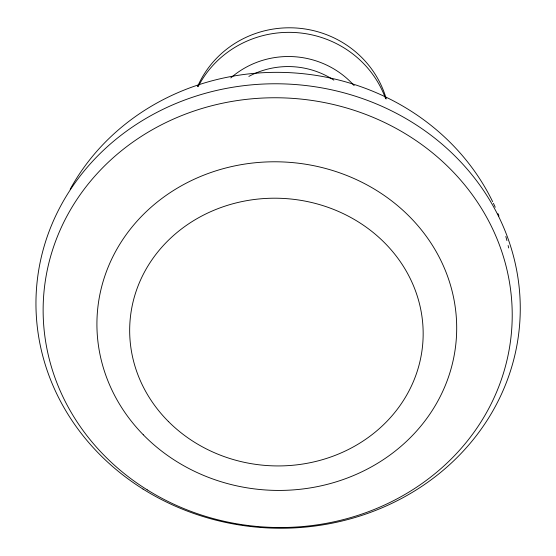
<?xml version="1.0" encoding="UTF-8"?>
<svg xmlns="http://www.w3.org/2000/svg" width="556" height="556" viewBox="0 0 556 556"><rect width="100%" height="100%" fill="white"/><g stroke="black" fill="none" stroke-linecap="round" stroke-linejoin="round"><path stroke-width="0.83" d="M70.167 189.283A234.048 215.721 3.7 0 1 284.262 72.447A234.048 215.721 3.7 0 1 492.651 201.717M493.401 203.281A234.048 215.721 3.7 0 1 495.229 207.228M497.974 213.615A234.048 215.721 3.7 0 1 498.947 216.034M505.821 236.46A234.048 215.721 3.7 0 1 506.919 240.574M508.121 245.509A234.048 215.721 3.7 0 1 508.67 247.969M198.158 86.639A101.79 98.03 3.7 0 1 295.806 32.568A101.79 98.03 3.7 0 1 385.649 98.808M197.519 86.673A100.108 96.563 3.7 0 1 296.098 28.008A100.108 96.563 3.7 0 1 386.281 98.912M230.768 77.937A86.097 82.726 3.7 0 1 354.158 85.638M248.845 76.408A80.724 77.472 3.7 0 1 333.857 80.14M168.315 421.413A146.798 133.808 3.7 0 0 416.409 373.736A146.798 133.808 3.7 0 0 244.529 201.064A146.798 133.808 3.7 0 0 168.315 421.413M143.288 434.785A179.956 164.256 3.7 0 0 447.969 378.504A179.956 164.256 3.7 0 0 239.156 165.028A179.956 164.256 3.7 0 0 143.288 434.785M147.229 489.85A234.625 214.797 3.7 0 0 511.708 329.291A234.625 214.797 3.7 0 0 174.091 118.782A234.625 214.797 3.7 0 0 147.229 489.85M143.017 489.058A242.235 222.15 3.7 0 0 519.7 323.634A242.235 222.15 3.7 0 0 171.595 105.348A242.235 222.15 3.7 0 0 143.017 489.058"/></g></svg>
